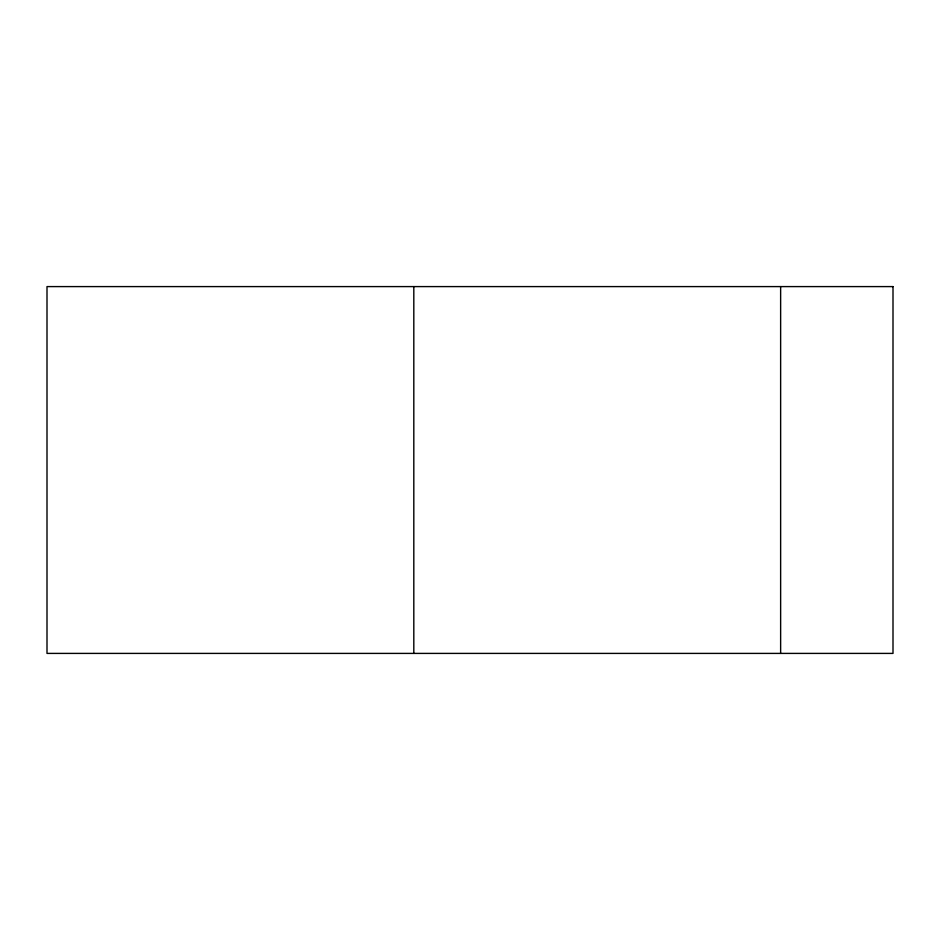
<?xml version="1.0" encoding="UTF-8"?>
<svg xmlns="http://www.w3.org/2000/svg" width="940" height="940" viewBox="0 0 940 940"><rect width="100%" height="100%" fill="white"/><g stroke="black" fill="none" stroke-linecap="round" stroke-linejoin="round"><path stroke-width="1.41" d="M780.635 286.594L780.635 653.406M413.812 286.594L413.812 653.406M893 286.594L47 286.594L47 653.406L893 653.406L893 286.594"/></g></svg>
